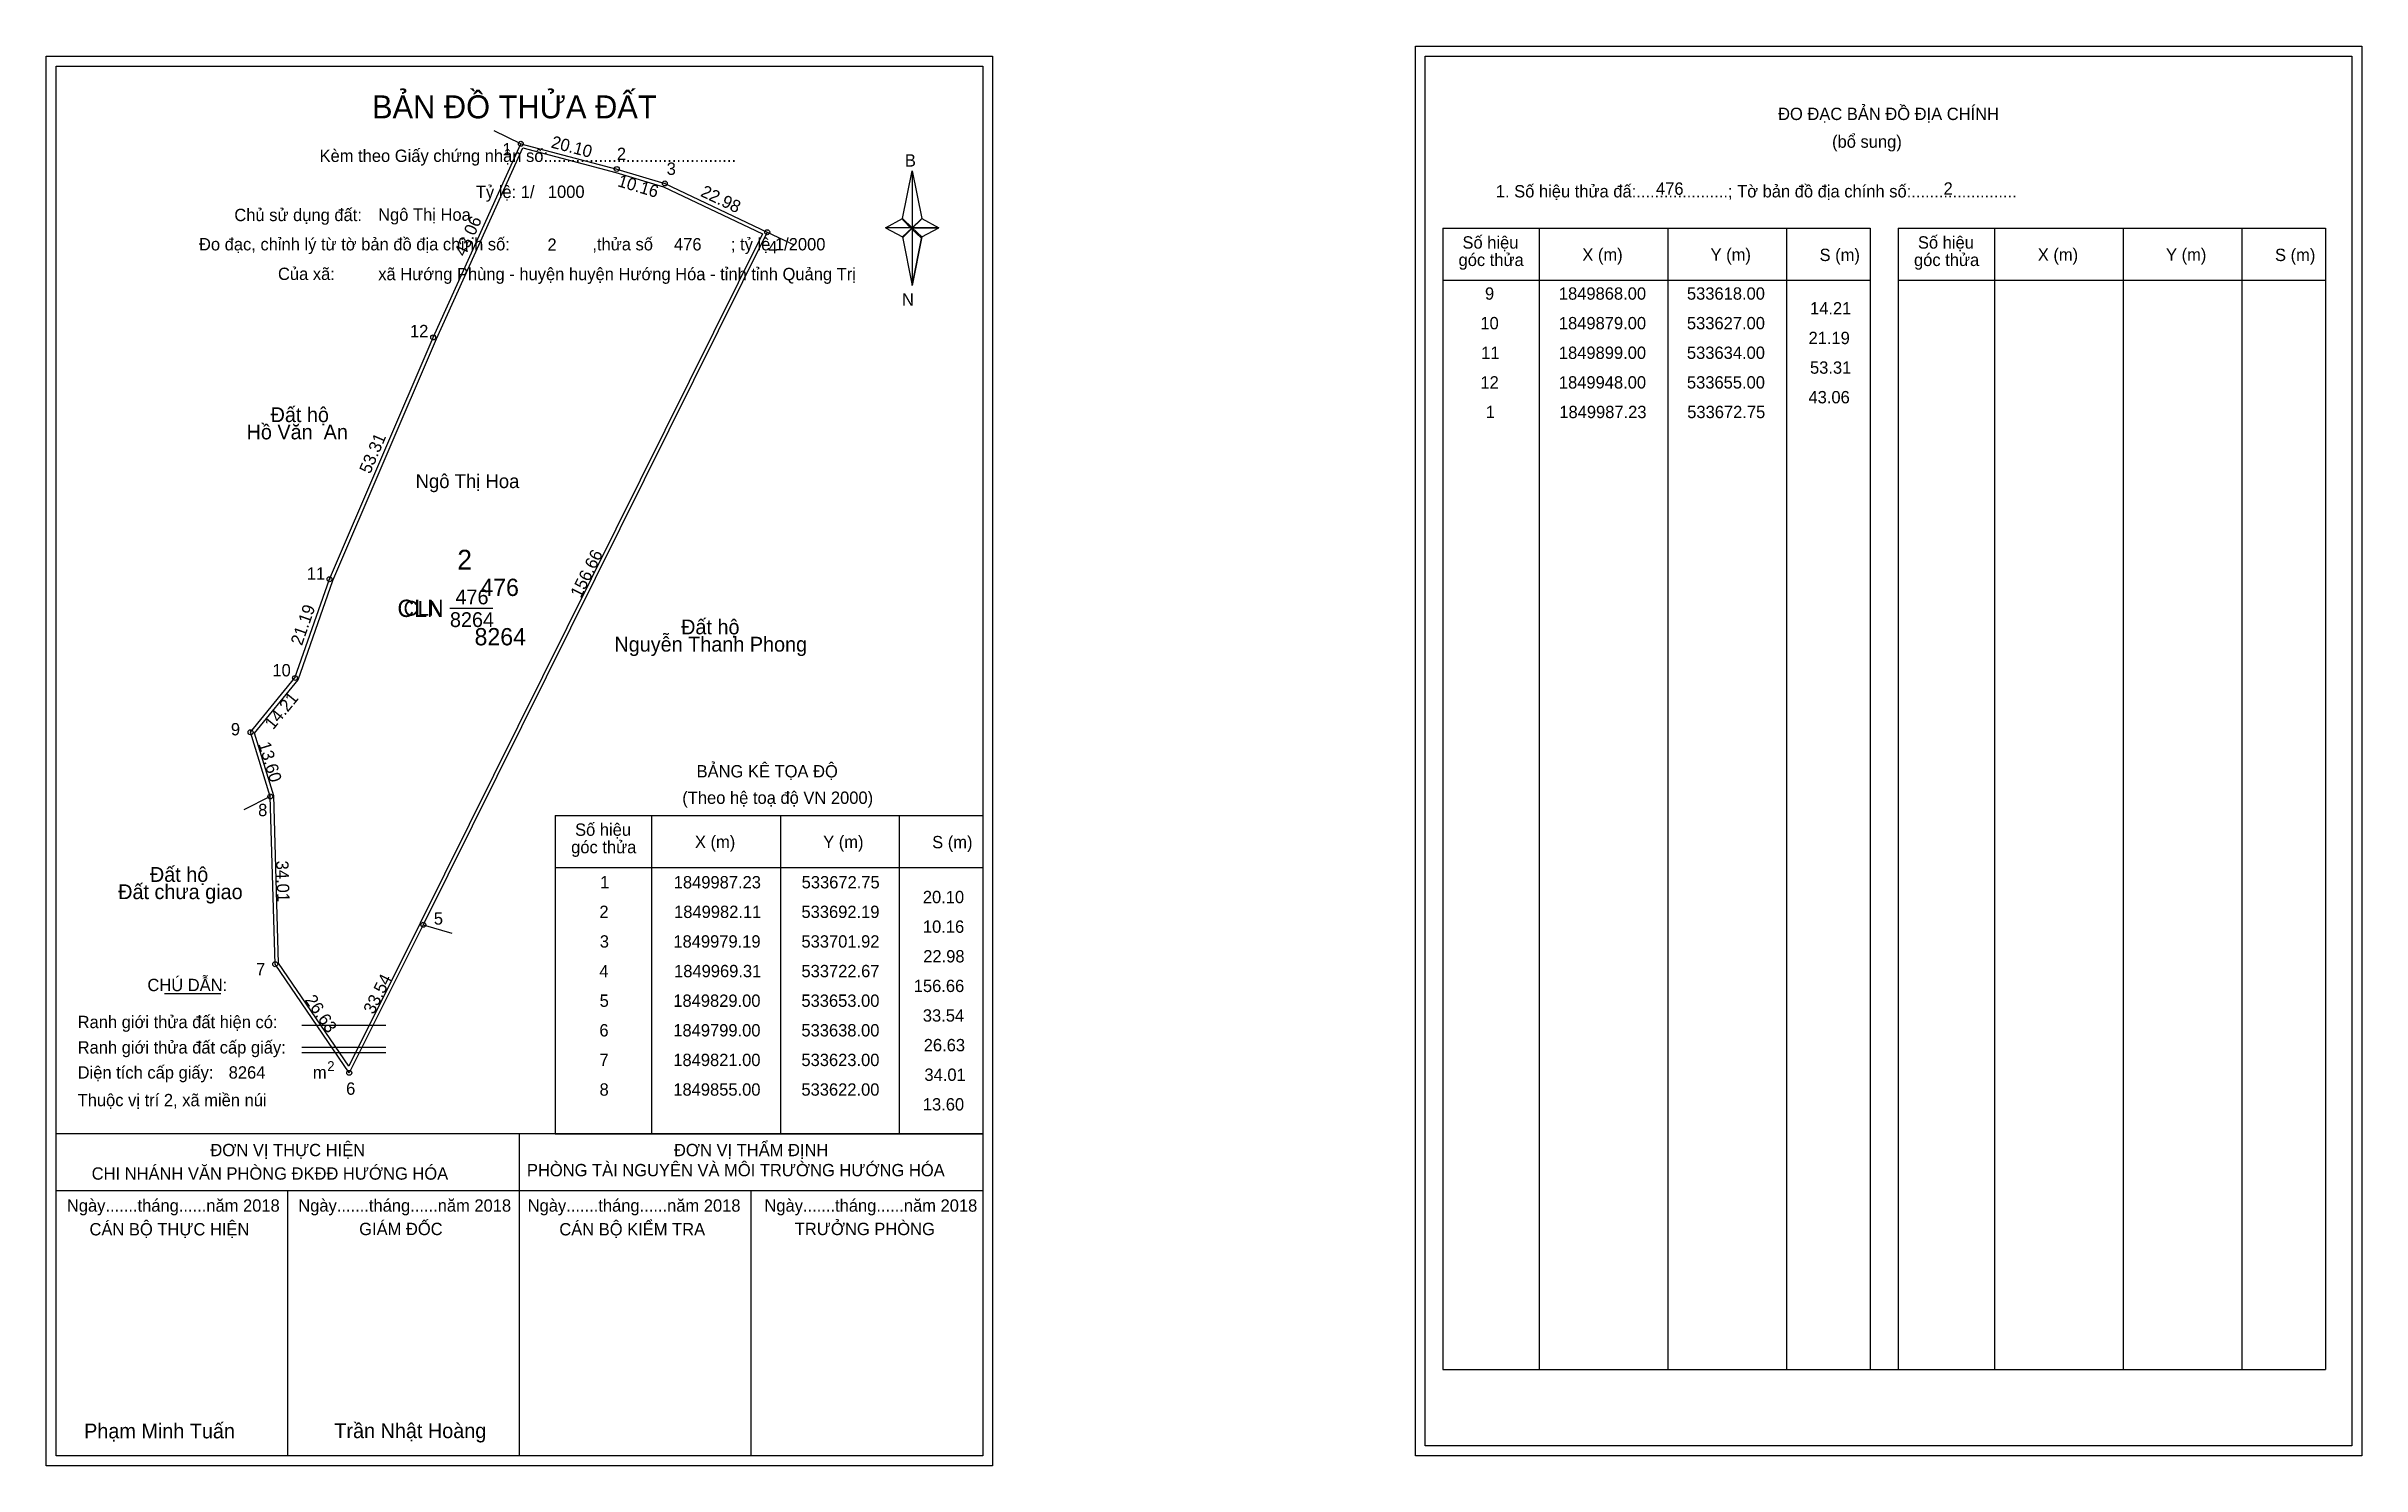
# Model space of a CAD drawing. Extents: x 533577 to 534046, y 1849719 to 1850007.
import ezdxf

# ---------------------------------------------------------------- set-up
doc = ezdxf.new("R2010")
doc.units = 0
for name, color, linetype in [('Level 1', 7, 'Continuous'), ('Level 10', 7, 'Continuous'), ('Level 11', 7, 'Continuous'), ('Level 13', 7, 'Continuous'), ('Level 2', 7, 'Continuous'), ('Level 27', 7, 'Continuous'), ('Level 3', 7, 'Continuous'), ('Level 36', 7, 'Continuous'), ('Level 4', 7, 'Continuous'), ('Level 49', 7, 'Continuous'), ('Level 5', 7, 'Continuous'), ('Level 53', 7, 'Continuous'), ('Level 55', 7, 'Continuous'), ('Level 6', 7, 'Continuous'), ('Level 63', 7, 'Continuous'), ('Level 7', 7, 'Continuous'), ('Level 9', 7, 'Continuous')]:
    doc.layers.add(name, color=color, linetype=linetype)

msp = doc.modelspace()

# ---------------------------------------------------------------- linework, layer by layer
at = {"layer": 'Level 1'}
for p, q in [((533855.95, 1850004.98), (533855.95, 1850004.98)), ((533578.63, 1850002.98), (533578.63, 1850002.98)), ((533750.05, 1849972.1), (533752.02, 1849981.74)), ((533752.02, 1849981.74), (533752.02, 1849970.21)), ((533752.02, 1849981.74), (533753.99, 1849972.1)), ((533746.61, 1849970.21), (533750.05, 1849972.1)), ((533750.05, 1849972.1), (533752.02, 1849970.21)), ((533753.99, 1849972.1), (533752.02, 1849970.21)), ((533751.87, 1849969.99), (533750.05, 1849971.88)), ((533752.02, 1849970.21), (533750.05, 1849968.37)), ((533751.87, 1849969.99), (533750.05, 1849968.15)), ((533750.05, 1849968.15), (533751.87, 1849969.99)), ((533750.05, 1849968.37), (533752.02, 1849958.51)), ((533753.84, 1849971.88), (533751.87, 1849969.99)), ((533751.87, 1849969.99), (533753.84, 1849971.88)), ((533753.84, 1849968.15), (533751.87, 1849969.99)), ((533752.02, 1849970.21), (533752.02, 1849958.51)), ((533752.02, 1849970.21), (533757.43, 1849970.21)), ((533752.02, 1849970.21), (533753.99, 1849968.37)), ((533753.99, 1849968.37), (533752.02, 1849958.51)), ((533753.99, 1849968.37), (533757.43, 1849970.21)), ((533859.49, 1849970.12), (533946.09, 1849970.12)), ((533879.08, 1849738.86), (533879.08, 1849970.12)), ((533905.15, 1849738.86), (533905.15, 1849970.12)), ((533929.12, 1849970.12), (533929.12, 1849738.86)), ((533946.09, 1849970.12), (533946.09, 1849738.86)), ((533951.74, 1849970.12), (534038.35, 1849970.12)), ((533971.33, 1849738.86), (533971.33, 1849970.12)), ((533997.41, 1849738.86), (533997.41, 1849970.12)), ((534021.38, 1849970.12), (534021.38, 1849738.86)), ((534038.35, 1849970.12), (534038.35, 1849738.86)), ((533859.49, 1849959.6), (533946.09, 1849959.6)), ((533951.74, 1849959.6), (534038.35, 1849959.6)), ((533679.73, 1849851.15), (533766.33, 1849851.15)), ((533699.32, 1849786.63), (533699.32, 1849851.15)), ((533725.39, 1849786.63), (533725.39, 1849851.15)), ((533749.36, 1849851.15), (533749.36, 1849786.63)), ((533679.73, 1849840.62), (533766.33, 1849840.62)), ((533600.55, 1849815.04), (533611.95, 1849815.04)), ((533628.41, 1849808.64), (533645.43, 1849808.64)), ((533628.41, 1849804.19), (533645.43, 1849804.19)), ((533628.41, 1849803.1), (533645.43, 1849803.1)), ((533685.46, 1849786.63), (533578.63, 1849786.63)), ((533766.33, 1849786.63), (533661.49, 1849786.63)), ((533672.48, 1849721.4), (533672.48, 1849786.63)), ((533679.73, 1849786.62), (533766.33, 1849786.62)), ((533766.33, 1849775.08), (533578.63, 1849775.08)), ((533625.55, 1849721.4), (533625.55, 1849775.08)), ((533719.4, 1849721.4), (533719.4, 1849775.08)), ((533859.49, 1849738.86), (534038.35, 1849738.86)), ((533766.33, 1849721.4), (533766.33, 1849721.4)), ((534043.65, 1849723.4), (534043.65, 1849723.4))]:
    msp.add_line(p, q, dxfattribs=at)
for points in [[(533750.05, 1849972.1), (533752.02, 1849981.74), (533752.02, 1849970.21)], [(533752.02, 1849970.21), (533753.99, 1849972.1), (533757.43, 1849970.21)], [(533746.61, 1849970.21), (533750.05, 1849968.37), (533752.02, 1849970.21)], [(533752.02, 1849970.21), (533752.02, 1849958.51), (533753.99, 1849968.37)]]:
    msp.add_lwpolyline(points, close=True, dxfattribs=at)
at = {"layer": 'Level 10'}
for p, q in [((533672.75, 1849987.23), (533692.19, 1849982.11)), ((533692.19, 1849982.11), (533701.92, 1849979.19))]:
    msp.add_line(p, q, dxfattribs=at)
for points in [[(533722.67, 1849969.31), (533653, 1849829), (533638, 1849799), (533623, 1849821), (533622, 1849855), (533618, 1849868), (533627, 1849879), (533634, 1849899), (533655, 1849948), (533672.75, 1849987.23), (533692.19, 1849982.11), (533701.92, 1849979.19)], [(533721.73, 1849968.98), (533652.37, 1849829.31), (533637.91, 1849800.38), (533623.69, 1849821.23), (533622.7, 1849855.12), (533618.78, 1849867.85), (533627.62, 1849878.65), (533634.65, 1849898.75), (533655.64, 1849947.72), (533673.14, 1849986.4), (533692, 1849981.44), (533701.67, 1849978.53)]]:
    msp.add_lwpolyline(points, close=True, dxfattribs=at)
at = {"layer": 'Level 11'}
for centre in [(533672.75, 1849987.23), (533692.19, 1849982.11), (533701.92, 1849979.19), (533722.67, 1849969.31), (533722.67, 1849969.31), (533655, 1849948), (533634, 1849899), (533627, 1849879), (533618, 1849868), (533622, 1849855), (533653, 1849829), (533623, 1849821), (533638, 1849799)]:
    msp.add_circle(centre, 0.5, dxfattribs=at)
at = {"layer": 'Level 27'}
for p, q in [((533672.75, 1849987.23), (533667.34, 1849989.83)), ((533722.67, 1849969.31), (533728.11, 1849966.77)), ((533622, 1849855), (533616.63, 1849852.31)), ((533653, 1849829), (533658.75, 1849827.28))]:
    msp.add_line(p, q, dxfattribs=at)
at = {"layer": 'Level 3'}
for p, q in [((533859.49, 1849970.12), (533859.49, 1849738.86)), ((533951.74, 1849970.12), (533951.74, 1849738.86)), ((533679.73, 1849851.15), (533679.73, 1849786.63))]:
    msp.add_line(p, q, dxfattribs=at)
at = {"layer": 'Level 63'}
for points in [[(533576.63, 1850004.98), (533768.33, 1850004.98), (533768.33, 1849719.4), (533576.63, 1849719.4)], [(533853.96, 1850006.98), (534045.66, 1850006.98), (534045.66, 1849721.4), (533853.96, 1849721.4)], [(533855.96, 1850004.98), (534043.66, 1850004.98), (534043.66, 1849723.4), (533855.96, 1849723.4)], [(533578.63, 1850002.98), (533766.33, 1850002.98), (533766.33, 1849721.4), (533578.63, 1849721.4)]]:
    msp.add_lwpolyline(points, close=True, dxfattribs=at)
at = {"layer": 'Level 9'}
msp.add_line((533658.39, 1849893.12), (533667.11, 1849893.12), dxfattribs=at)

# ---------------------------------------------------------------- texts
at = {"layer": 'Level 1'}
for s, height, p in [('BẢN ĐỒ THỬA ĐẤT', 4.6657, (533642.6, 1849992.38)), ('ĐO ĐẠC BẢN ĐỒ ĐỊA CHÍNH', 2.5, (533927.43, 1849992.04)), ('Kèm theo Giấy chứng nhận số:.........................................', 2.5, (533631.98, 1849983.55)), ('(bổ sung)', 2.5, (533938.37, 1849986.42)), ('B', 2.5, (533750.56, 1849982.61)), ('1. Số hiệu thửa đấ:....................; Tờ bản đồ địa chính số:.......................', 2.5, (533870.26, 1849976.36)), ('Chủ sử dụng đất:', 2.5, (533614.72, 1849971.56)), ('Đo đạc, chỉnh lý từ tờ bản đồ địa chính số:                  ,thửa số                 ; tỷ lệ 1/2000', 2.5, (533607.56, 1849965.63)), ('Số hiệu', 2.5, (533863.5, 1849965.99)), ('Số hiệu', 2.5, (533955.76, 1849965.99)), ('góc thửa', 2.5, (533862.71, 1849962.46)), ('X (m)', 2.5, (533887.78, 1849963.52)), ('Y (m)', 2.5, (533913.76, 1849963.52)), ('S (m)', 2.5, (533935.84, 1849963.47)), ('góc thửa', 2.5, (533954.97, 1849962.46)), ('X (m)', 2.5, (533980.04, 1849963.52)), ('Y (m)', 2.5, (534006.02, 1849963.52)), ('S (m)', 2.5, (534028.1, 1849963.47)), ('Của xã:', 2.5, (533623.56, 1849959.63)), ('N', 2.5, (533749.96, 1849954.44)), ('BẢNG KÊ TỌA ĐỘ', 2.5, (533708.36, 1849858.85)), ('(Theo hệ toạ độ VN 2000)', 2.5, (533705.46, 1849853.49)), ('góc thửa', 2.5, (533682.95, 1849843.49)), ('Số hiệu', 2.5, (533683.74, 1849847.02)), ('X (m)', 2.5, (533708.02, 1849844.54)), ('Y (m)', 2.5, (533734, 1849844.54)), ('S (m)', 2.5, (533756.08, 1849844.49)), ('CHÚ DẪN:', 2.5, (533597.11, 1849815.55)), ('Ranh giới thửa đất hiện có:', 2.5, (533582.98, 1849808.05)), ('Ranh giới thửa đất cấp giấy:', 2.5, (533582.98, 1849802.91)), ('Diện tích cấp giấy:', 2.5, (533582.98, 1849797.83)), ('m', 2.5, (533630.63, 1849797.85)), ('2', 2, (533633.53, 1849799.36)), ('Thuộc vị trí 2, xã miền núi', 2.5, (533582.98, 1849792.23)), ('ĐƠN VỊ THỰC HIỆN', 2.5, (533609.86, 1849782.11)), ('ĐƠN VỊ THẨM ĐỊNH', 2.5, (533703.77, 1849782.11)), ('CHI NHÁNH VĂN PHÒNG ĐKĐĐ HƯỚNG HÓA', 2.5, (533585.82, 1849777.35)), ('PHÒNG TÀI NGUYÊN VÀ MÔI TRƯỜNG HƯỚNG HÓA', 2.5, (533673.99, 1849778.04)), ('Ngày.......tháng......năm 2018', 2.5, (533580.8, 1849770.87)), ('Ngày.......tháng......năm 2018', 2.5, (533627.67, 1849770.87)), ('Ngày.......tháng......năm 2018', 2.5, (533674.14, 1849770.87)), ('Ngày.......tháng......năm 2018', 2.5, (533722.1, 1849770.87)), ('CÁN BỘ THỰC HIỆN', 2.5, (533585.38, 1849766.06)), ('GIÁM ĐỐC', 2.5, (533640.01, 1849766.12)), ('CÁN BỘ KIỂM TRA', 2.5, (533680.55, 1849766.06)), ('TRƯỞNG PHÒNG', 2.5, (533728.24, 1849766.12)), ('Phạm Minh Tuấn', 3, (533584.29, 1849724.94)), ('Trần Nhật Hoàng', 3, (533634.98, 1849724.99))]:
    msp.add_text(s, height=height, dxfattribs=at).set_placement(p)
at = {"layer": 'Level 11'}
msp.add_text('Tỷ lệ: 1/', height=2.5, dxfattribs=at).set_placement((533663.64, 1849976.24))
at = {"layer": 'Level 13'}
for s, p in [('CLN', (533649, 1849891.62)), ('8264', (533658.39, 1849889.32)), ('476', (533659.51, 1849893.92))]:
    msp.add_text(s, height=3, dxfattribs=at).set_placement(p)
at = {"layer": 'Level 2'}
msp.add_text('Ngô Thị Hoa', height=2.8, dxfattribs=at).set_placement((533651.44, 1849917.47))
at = {"layer": 'Level 3'}
msp.add_text('CLN', height=3.5, dxfattribs=at).set_placement((533647.76, 1849891.36))
at = {"layer": 'Level 36'}
for s, p in [('Hồ Văn  An', (533617.2, 1849927.34)), ('Đất hộ', (533622.06, 1849930.84)), ('Nguyễn Thanh Phong', (533691.71, 1849884.34)), ('Đất hộ', (533705.23, 1849887.84)), ('Đất hộ', (533597.62, 1849837.69)), ('Đất chưa giao', (533591.19, 1849834.19))]:
    msp.add_text(s, height=3, dxfattribs=at).set_placement(p)
at = {"layer": 'Level 4'}
msp.add_text('476', height=3.5, dxfattribs=at).set_placement((533664.55, 1849895.61))
at = {"layer": 'Level 49'}
for s, rotation, p in [('20.10', 345.2448, (533678.72, 1849986.49)), ('10.16', 343.2954, (533692.19, 1849978.66)), ('22.98', 334.5388, (533708.98, 1849976.71)), ('43.06', 65.6552, (533661.46, 1849964.22)), ('53.31', 66.8014, (533642.22, 1849920.2)), ('156.66', 63.5936, (533684.89, 1849895.03)), ('21.19', 70.71, (533628.4, 1849885.42)), ('14.21', 50.7106, (533622.57, 1849868.37)), ('13.60', 287.1027, (533619.56, 1849865.64)), ('34.01', 271.6847, (533623.18, 1849841.95)), ('33.54', 63.4349, (533642.95, 1849810.7)), ('26.63', 304.2869, (533628.91, 1849813.76))]:
    msp.add_text(s, height=2.5, rotation=rotation, dxfattribs=at).set_placement(p)
at = {"layer": 'Level 5'}
msp.add_text('8264', height=3.5, dxfattribs=at).set_placement((533663.38, 1849885.61))
at = {"layer": 'Level 53'}
for s, p in [('9', (533868.06, 1849955.64)), ('1849868.00', (533883.03, 1849955.64)), ('533618.00', (533908.97, 1849955.64)), ('14.21', (533933.9, 1849952.64)), ('10', (533867.13, 1849949.64)), ('1849879.00', (533883.03, 1849949.64)), ('533627.00', (533908.97, 1849949.64)), ('21.19', (533933.6, 1849946.64)), ('11', (533867.29, 1849943.64)), ('1849899.00', (533883.03, 1849943.64)), ('533634.00', (533908.97, 1849943.64)), ('12', (533867.14, 1849937.64)), ('1849948.00', (533883.03, 1849937.64)), ('533655.00', (533908.97, 1849937.64)), ('53.31', (533933.9, 1849940.64)), ('43.06', (533933.59, 1849934.64)), ('1', (533868.21, 1849931.64)), ('1849987.23', (533883.12, 1849931.64)), ('533672.75', (533909.03, 1849931.64)), ('1', (533688.82, 1849836.37)), ('1849987.23', (533703.73, 1849836.37)), ('533672.75', (533729.64, 1849836.37)), ('2', (533688.67, 1849830.37)), ('1849982.11', (533703.8, 1849830.37)), ('533692.19', (533729.6, 1849830.37)), ('20.10', (533754.19, 1849833.37)), ('3', (533688.75, 1849824.37)), ('1849979.19', (533703.66, 1849824.37)), ('533701.92', (533729.6, 1849824.37)), ('10.16', (533754.2, 1849827.37)), ('22.98', (533754.27, 1849821.37)), ('4', (533688.66, 1849818.37)), ('1849969.31', (533703.8, 1849818.37)), ('533722.67', (533729.6, 1849818.37)), ('156.66', (533752.35, 1849815.37)), ('5', (533688.72, 1849812.37)), ('1849829.00', (533703.64, 1849812.37)), ('533653.00', (533729.59, 1849812.37)), ('6', (533688.67, 1849806.37)), ('1849799.00', (533703.64, 1849806.37)), ('533638.00', (533729.59, 1849806.37)), ('33.54', (533754.19, 1849809.37)), ('26.63', (533754.37, 1849803.37)), ('7', (533688.68, 1849800.37)), ('1849821.00', (533703.64, 1849800.37)), ('533623.00', (533729.59, 1849800.37)), ('34.01', (533754.51, 1849797.37)), ('8', (533688.7, 1849794.37)), ('1849855.00', (533703.64, 1849794.37)), ('533622.00', (533729.59, 1849794.37)), ('13.60', (533754.19, 1849791.37))]:
    msp.add_text(s, height=2.5, dxfattribs=at).set_placement(p)
at = {"layer": 'Level 55'}
for s, height, p in [('1', 0.4, (533672.64, 1849987.23)), ('0', 0.11, (533672.71, 1849987.12)), ('0', 0.11, (533672.71, 1849987.12)), ('0', 0.11, (533672.71, 1849987.12)), ('2', 0.4, (533692.05, 1849982.11)), ('0', 0.11, (533692.15, 1849982)), ('0', 0.11, (533692.15, 1849982)), ('3', 0.4, (533701.8, 1849979.19)), ('0', 0.11, (533701.88, 1849979.08)), ('0', 0.11, (533701.88, 1849979.08)), ('4', 0.4, (533722.53, 1849969.31)), ('477', 0.11, (533722.55, 1849969.2)), ('477', 0.11, (533722.55, 1849969.2)), ('0', 0.11, (533722.63, 1849969.2)), ('0', 0.11, (533722.63, 1849969.2)), ('12', 0.4, (533654.72, 1849948)), ('0', 0.11, (533654.96, 1849947.89)), ('11', 0.4, (533633.74, 1849899)), ('0', 0.11, (533633.96, 1849898.89)), ('10', 0.4, (533626.72, 1849879)), ('0', 0.11, (533626.96, 1849878.89)), ('9', 0.4, (533617.86, 1849868)), ('0', 0.11, (533617.96, 1849867.89)), ('8', 0.4, (533621.87, 1849855)), ('0', 0.11, (533621.96, 1849854.89)), ('0', 0.11, (533621.96, 1849854.89)), ('5', 0.4, (533652.87, 1849829)), ('477', 0.11, (533652.88, 1849828.89)), ('477', 0.11, (533652.88, 1849828.89)), ('0', 0.11, (533652.96, 1849828.89)), ('7', 0.4, (533622.87, 1849821)), ('0', 0.11, (533622.96, 1849820.89)), ('6', 0.4, (533637.86, 1849799)), ('0', 0.11, (533637.96, 1849798.89))]:
    msp.add_text(s, height=height, dxfattribs=at).set_placement(p)
at = {"layer": 'Level 6'}
for s, p in [('1000', (533678.23, 1849976.26)), ('476', (533902.71, 1849976.9)), ('2', (533960.96, 1849976.92)), ('Ngô Thị Hoa', (533643.85, 1849971.63)), ('2', (533678.15, 1849965.54)), ('476', (533703.78, 1849965.62)), ('xã Hướng Phùng - huyện huyện Hướng Hóa - tỉnh tỉnh Quảng Trị', (533643.87, 1849959.59)), ('8264', (533613.57, 1849797.83))]:
    msp.add_text(s, height=2.5, dxfattribs=at).set_placement(p)
at = {"layer": 'Level 7'}
msp.add_text('2', height=4, dxfattribs=at).set_placement((533659.88, 1849900.97))
at = {"layer": 'Level 9'}
for s, p in [('1', (533669.05, 1849984.89)), ('2', (533692.21, 1849983.94)), ('3', (533702.3, 1849980.93)), ('4', (533722.87, 1849965.04)), ('12', (533650.3, 1849948.04)), ('11', (533629.4, 1849898.91)), ('10', (533622.43, 1849879.32)), ('9', (533614.02, 1849867.37)), ('8', (533619.54, 1849851)), ('5', (533655.13, 1849829.02)), ('7', (533619.12, 1849818.76)), ('6', (533637.36, 1849794.56))]:
    msp.add_text(s, height=2.5, dxfattribs=at).set_placement(p)

doc.saveas('drawing.dxf')
